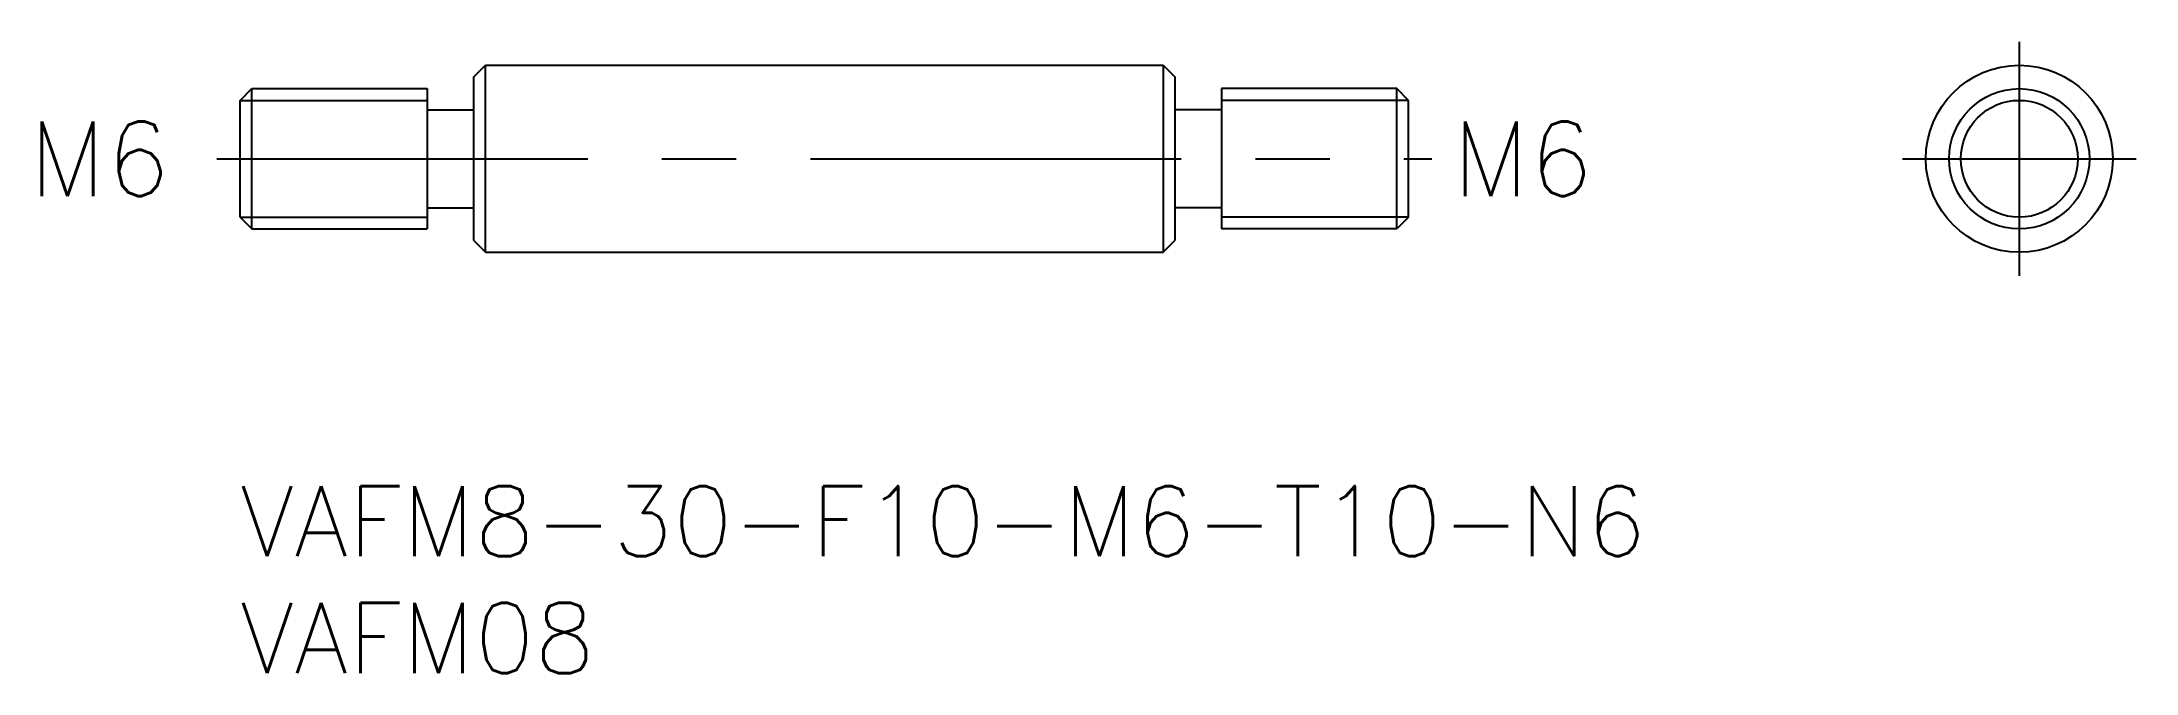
# Model space of a CAD drawing. Extents: x -8.5 to 81.1, y -8 to 19.
import ezdxf
from ezdxf.enums import TextEntityAlignment as Align

# ---------------------------------------------------------------- set-up
doc = ezdxf.new("R2010")
doc.units = 0
doc.header["$LTSCALE"] = 0.5
doc.linetypes.add('CENTER', pattern=[50.8, 31.75, -6.35, 6.35, -6.35])
doc.layers.get('0').update_dxf_attribs({"linetype": 'CONTINUOUS'})
for name, color, linetype in [('MSM_CENTER', 1, 'CENTER'), ('MSM_CONTINUOUS', 7, 'CONTINUOUS'), ('MSM_NARROW', 5, 'CONTINUOUS'), ('MSM_PART_NUMBER', 7, 'CONTINUOUS')]:
    doc.layers.add(name, color=color, linetype=linetype)
doc.styles.get("Standard").update_dxf_attribs({"font": 'txt.shx', "height": 3, "bigfont": 'bigfont.shx'})

# ---------------------------------------------------------------- blocks, each defined once
blk = doc.blocks.new('*U4')
at = {"layer": 'MSM_PART_NUMBER'}
blk.add_text('VAFM8-30-F10-M6-T10-N6', height=3, dxfattribs=at).set_placement((0, -3))
blk = doc.blocks.new('*U5')
at = {"layer": 'MSM_PART_NUMBER'}
blk.add_text('VAFM08', height=3, dxfattribs=at).set_placement((0, -8))

msp = doc.modelspace()

# ---------------------------------------------------------------- linework, layer by layer
at = {"layer": 'MSM_CENTER'}
for p, q in [((76.136, 19), (76.136, 9)), ((-1, 14), (51, 14)), ((71.136, 14), (81.136, 14))]:
    msp.add_line(p, q, dxfattribs=at)
at = {"layer": 'MSM_CONTINUOUS'}
for p, q in [((10, 17.5), (10.5, 18)), ((10.5, 18), (39.5, 18)), ((10.5, 10), (10.5, 18)), ((39.5, 18), (39.5, 10)), ((39.5, 18), (40, 17.5)), ((10, 10.5), (10, 17.5)), ((40, 17.5), (40, 10.5)), ((0, 16.5), (0.5, 17)), ((0, 11.5), (0, 16.5)), ((0.5, 17), (8, 17)), ((0.5, 11), (0.5, 17)), ((8, 17), (8, 11)), ((49.5, 17), (42, 17)), ((42, 17), (42, 11)), ((49.5, 11), (49.5, 17)), ((50, 16.5), (49.5, 17)), ((50, 11.5), (50, 16.5)), ((8, 16.1), (10, 16.1)), ((42, 16.1), (40, 16.1)), ((8, 11.9), (10, 11.9)), ((42, 11.9), (40, 11.9)), ((0, 11.5), (0.5, 11)), ((0.5, 11), (8, 11)), ((49.5, 11), (42, 11)), ((50, 11.5), (49.5, 11)), ((10, 10.5), (10.5, 10)), ((10.5, 10), (39.5, 10)), ((39.5, 10), (40, 10.5))]:
    msp.add_line(p, q, dxfattribs=at)
for radius in [4, 3]:
    msp.add_circle((76.136, 14), radius, dxfattribs=at)
at = {"layer": 'MSM_NARROW'}
for p, q in [((0, 16.5), (8, 16.5)), ((50, 16.5), (42, 16.5)), ((0, 11.5), (8, 11.5)), ((50, 11.5), (42, 11.5))]:
    msp.add_line(p, q, dxfattribs=at)
msp.add_circle((76.136, 14), 2.5, dxfattribs=at)

# ---------------------------------------------------------------- block references
at = {"layer": 'MSM_CONTINUOUS'}
for name in ['*U4', '*U5']:
    msp.add_blockref(name, (0, 0), dxfattribs=at)

# ---------------------------------------------------------------- texts
for p in [(-3, 14), (57.905, 14)]:
    msp.add_text('M6', height=3.2).set_placement(p, align=Align.MIDDLE_RIGHT)

doc.saveas('drawing.dxf')
